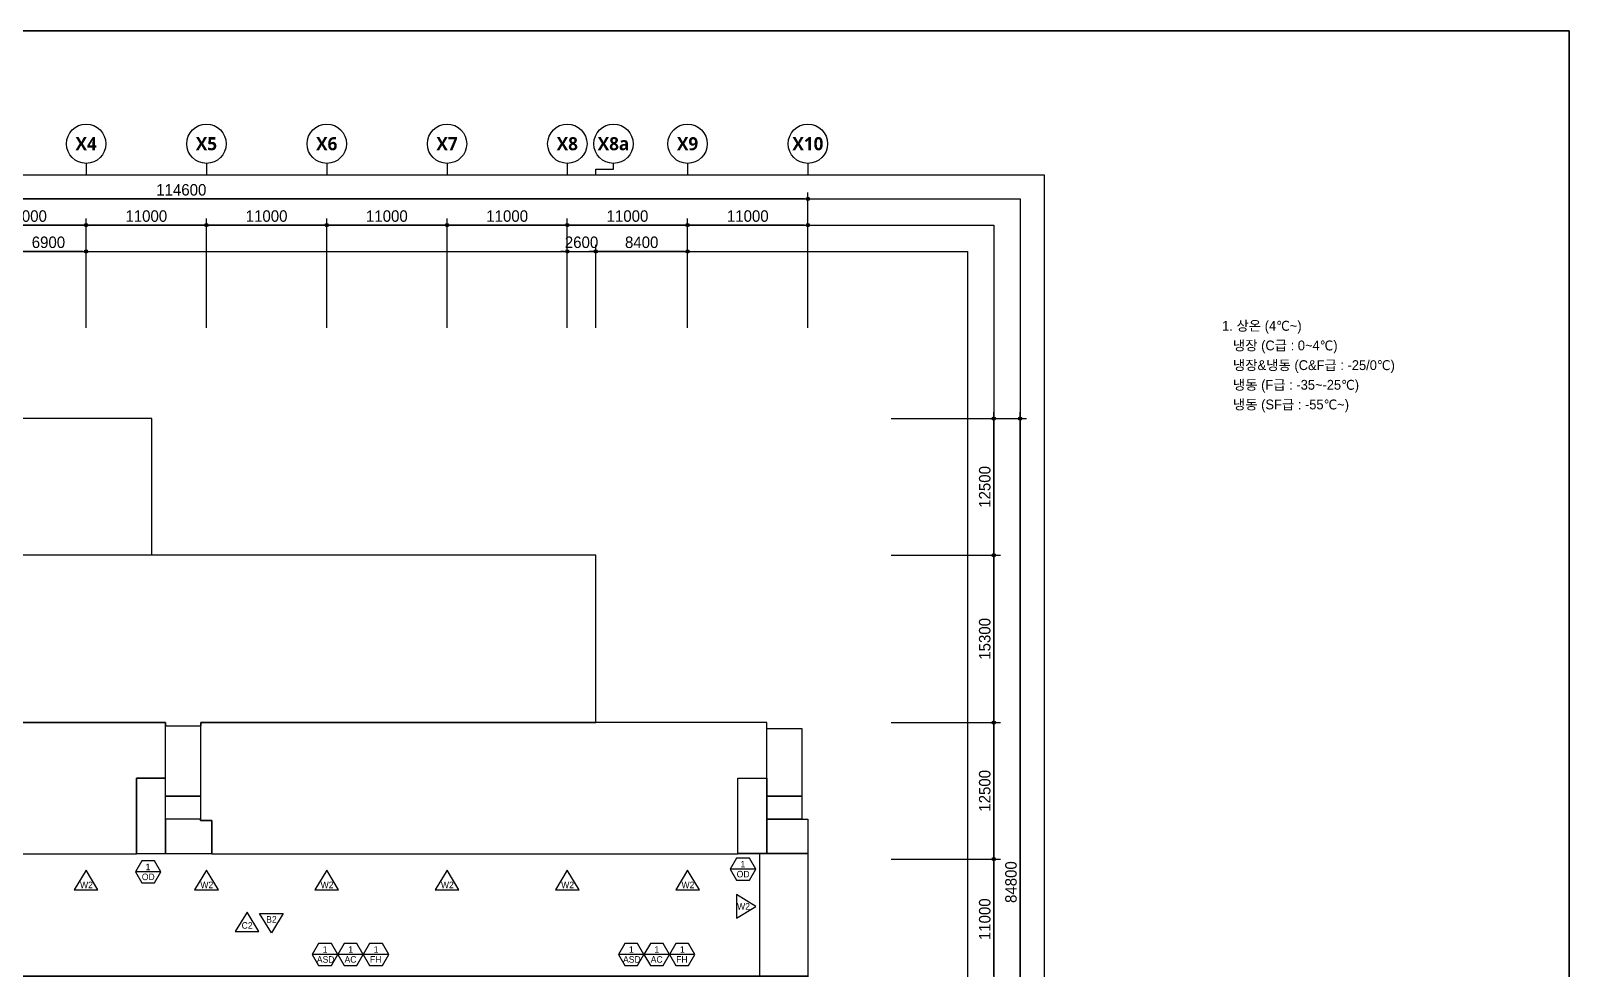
# Model space of a CAD drawing. Header units: millimetres. Extents: x 0 to 252000, y 0 to 178200.
# Drawn here: x 111317 to 252000, y 92344 to 178200 of the extents above; entities that cross this region are included whole.
import ezdxf
from ezdxf.enums import TextEntityAlignment as Align

# ---------------------------------------------------------------- set-up
doc = ezdxf.new("R2010")
doc.units = ezdxf.units.MM
doc.header["$LTSCALE"] = 400
doc.header["$MEASUREMENT"] = 0
doc.header["$PDSIZE"] = -10
doc.layers.get('0').update_dxf_attribs({"linetype": 'CONTINUOUS'})
doc.layers.get('Defpoints').update_dxf_attribs({"color": 153, "linetype": 'CONTINUOUS'})
for name, color, linetype in [('A-ANNO-TEXT1', 7, 'CONTINUOUS'), ('A-ANNO-TEXT2', 3, 'CONTINUOUS'), ('A-ST-AXIS-BUB', 7, 'CONTINUOUS'), ('A-ST-AXIS-DIM', 7, 'CONTINUOUS'), ('text', 3, 'CONTINUOUS'), ('우레탄 스프레이 150t', 6, 'CONTINUOUS')]:
    doc.layers.add(name, color=color, linetype=linetype)
doc.layers.add('Defpoint', color=161, linetype='CONTINUOUS', plot=False)
doc.layers.add('면적', color=210, linetype='CONTINUOUS', plot=False)
doc.styles.add('SH_대대리576', font='NanumGothicBold.ttf')
doc.styles.add('굴림', font='gulim.ttc')
doc.styles.add('송현플러스-돋움체', font='gulim.ttc')
doc.dimstyles.new('SHP 600', dxfattribs={"dimscale": 300, "dimtxt": 3.5, "dimasz": 1, "dimexe": 2, "dimexo": 2, "dimgap": 1, "dimtad": 1, "dimdec": 0, "dimzin": 0, "dimdsep": 46, "dimtxsty": '송현플러스-돋움체', "dimblk": 'DIMDOT', "dimcen": 0.09, "dimclrt": 3, "dimadec": 0, "dimazin": 1, "dimtfac": 1, "dimtdec": 0, "dimtix": 1, "dimtmove": 2, "dimatfit": 0, "dimldrblk": 'DIMDOT', "dimfxl": 1, "dimtolj": 1, "dimtzin": 0, "dimarcsym": 0})

# ---------------------------------------------------------------- blocks, each defined once
blk = doc.blocks.new('DIMDOT')
at = {"color": 0}
blk.add_line((-2, 0), (2, 0), dxfattribs=at)
for radius in [0.5, 0.25]:
    blk.add_circle((0, 0), radius, dxfattribs=at)
blk = doc.blocks.new('*D1912')
at = {"layer": 'A-ST-AXIS-DIM', "color": 0, "lineweight": -2}
for p, q in [((67782, 151016), (67782, 163416)), ((182382, 151016), (182382, 163416)), ((182082, 162816), (68082, 162816))]:
    blk.add_line(p, q, dxfattribs=at)
at = {"layer": 'Defpoints', "color": 0}
for p in [(67782, 162816), (67782, 150416), (182382, 150416)]:
    blk.add_point(p, dxfattribs=at)
at = {"layer": 'A-ST-AXIS-DIM', "color": 0, "linetype": 'ByBlock', "lineweight": -2, "xscale": 300, "yscale": 300, "zscale": 300, "rotation": 180}
blk.add_blockref('DIMDOT', (67782, 162816), dxfattribs=at)
at = {"layer": 'A-ST-AXIS-DIM', "color": 0, "linetype": 'ByBlock', "lineweight": -2, "xscale": 300, "yscale": 300, "zscale": 300}
blk.add_blockref('DIMDOT', (182382, 162816), dxfattribs=at)
at = {"layer": 'A-ST-AXIS-DIM', "color": 3, "insert": (125082, 163642), "char_height": 1050, "attachment_point": 5, "style": '송현플러스-돋움체'}
blk.add_mtext('\\A1;114600', dxfattribs=at)
blk = doc.blocks.new('*D1915')
at = {"layer": 'A-ST-AXIS-DIM', "color": 0, "lineweight": -2}
for p, q in [((105382, 151016), (105382, 161016)), ((116082, 160416), (105682, 160416)), ((116382, 151016), (116382, 161016))]:
    blk.add_line(p, q, dxfattribs=at)
at = {"layer": 'Defpoints', "color": 0}
for p in [(105382, 160416), (105382, 150416), (116382, 150416)]:
    blk.add_point(p, dxfattribs=at)
at = {"layer": 'A-ST-AXIS-DIM', "color": 0, "linetype": 'ByBlock', "lineweight": -2, "xscale": 300, "yscale": 300, "zscale": 300, "rotation": 180}
blk.add_blockref('DIMDOT', (105382, 160416), dxfattribs=at)
at = {"layer": 'A-ST-AXIS-DIM', "color": 0, "linetype": 'ByBlock', "lineweight": -2, "xscale": 300, "yscale": 300, "zscale": 300}
blk.add_blockref('DIMDOT', (116382, 160416), dxfattribs=at)
at = {"layer": 'A-ST-AXIS-DIM', "color": 3, "insert": (110882, 161242), "char_height": 1050, "attachment_point": 5, "style": '송현플러스-돋움체'}
blk.add_mtext('\\A1;11000', dxfattribs=at)
blk = doc.blocks.new('*D1916')
at = {"layer": 'A-ST-AXIS-DIM', "color": 0, "lineweight": -2}
for p, q in [((116382, 151016), (116382, 161016)), ((127082, 160416), (116682, 160416)), ((127382, 151016), (127382, 161016))]:
    blk.add_line(p, q, dxfattribs=at)
at = {"layer": 'Defpoints', "color": 0}
for p in [(116382, 160416), (116382, 150416), (127382, 150416)]:
    blk.add_point(p, dxfattribs=at)
at = {"layer": 'A-ST-AXIS-DIM', "color": 0, "linetype": 'ByBlock', "lineweight": -2, "xscale": 300, "yscale": 300, "zscale": 300, "rotation": 180}
blk.add_blockref('DIMDOT', (116382, 160416), dxfattribs=at)
at = {"layer": 'A-ST-AXIS-DIM', "color": 0, "linetype": 'ByBlock', "lineweight": -2, "xscale": 300, "yscale": 300, "zscale": 300}
blk.add_blockref('DIMDOT', (127382, 160416), dxfattribs=at)
at = {"layer": 'A-ST-AXIS-DIM', "color": 3, "insert": (121882, 161242), "char_height": 1050, "attachment_point": 5, "style": '송현플러스-돋움체'}
blk.add_mtext('\\A1;11000', dxfattribs=at)
blk = doc.blocks.new('*D1917')
at = {"layer": 'A-ST-AXIS-DIM', "color": 0, "lineweight": -2}
for p, q in [((127382, 151016), (127382, 161016)), ((138082, 160416), (127682, 160416)), ((138382, 151016), (138382, 161016))]:
    blk.add_line(p, q, dxfattribs=at)
at = {"layer": 'Defpoints', "color": 0}
for p in [(127382, 160416), (127382, 150416), (138382, 150416)]:
    blk.add_point(p, dxfattribs=at)
at = {"layer": 'A-ST-AXIS-DIM', "color": 0, "linetype": 'ByBlock', "lineweight": -2, "xscale": 300, "yscale": 300, "zscale": 300, "rotation": 180}
blk.add_blockref('DIMDOT', (127382, 160416), dxfattribs=at)
at = {"layer": 'A-ST-AXIS-DIM', "color": 0, "linetype": 'ByBlock', "lineweight": -2, "xscale": 300, "yscale": 300, "zscale": 300}
blk.add_blockref('DIMDOT', (138382, 160416), dxfattribs=at)
at = {"layer": 'A-ST-AXIS-DIM', "color": 3, "insert": (132882, 161242), "char_height": 1050, "attachment_point": 5, "style": '송현플러스-돋움체'}
blk.add_mtext('\\A1;11000', dxfattribs=at)
blk = doc.blocks.new('*D1918')
at = {"layer": 'A-ST-AXIS-DIM', "color": 0, "lineweight": -2}
for p, q in [((138382, 151016), (138382, 161016)), ((149082, 160416), (138682, 160416)), ((149382, 151016), (149382, 161016))]:
    blk.add_line(p, q, dxfattribs=at)
at = {"layer": 'Defpoints', "color": 0}
for p in [(138382, 160416), (138382, 150416), (149382, 150416)]:
    blk.add_point(p, dxfattribs=at)
at = {"layer": 'A-ST-AXIS-DIM', "color": 0, "linetype": 'ByBlock', "lineweight": -2, "xscale": 300, "yscale": 300, "zscale": 300, "rotation": 180}
blk.add_blockref('DIMDOT', (138382, 160416), dxfattribs=at)
at = {"layer": 'A-ST-AXIS-DIM', "color": 0, "linetype": 'ByBlock', "lineweight": -2, "xscale": 300, "yscale": 300, "zscale": 300}
blk.add_blockref('DIMDOT', (149382, 160416), dxfattribs=at)
at = {"layer": 'A-ST-AXIS-DIM', "color": 3, "insert": (143882, 161242), "char_height": 1050, "attachment_point": 5, "style": '송현플러스-돋움체'}
blk.add_mtext('\\A1;11000', dxfattribs=at)
blk = doc.blocks.new('*D1919')
at = {"layer": 'A-ST-AXIS-DIM', "color": 0, "lineweight": -2}
for p, q in [((149382, 151016), (149382, 161016)), ((160082, 160416), (149682, 160416)), ((160382, 151016), (160382, 161016))]:
    blk.add_line(p, q, dxfattribs=at)
at = {"layer": 'Defpoints', "color": 0}
for p in [(149382, 160416), (149382, 150416), (160382, 150416)]:
    blk.add_point(p, dxfattribs=at)
at = {"layer": 'A-ST-AXIS-DIM', "color": 0, "linetype": 'ByBlock', "lineweight": -2, "xscale": 300, "yscale": 300, "zscale": 300, "rotation": 180}
blk.add_blockref('DIMDOT', (149382, 160416), dxfattribs=at)
at = {"layer": 'A-ST-AXIS-DIM', "color": 0, "linetype": 'ByBlock', "lineweight": -2, "xscale": 300, "yscale": 300, "zscale": 300}
blk.add_blockref('DIMDOT', (160382, 160416), dxfattribs=at)
at = {"layer": 'A-ST-AXIS-DIM', "color": 3, "insert": (154882, 161242), "char_height": 1050, "attachment_point": 5, "style": '송현플러스-돋움체'}
blk.add_mtext('\\A1;11000', dxfattribs=at)
blk = doc.blocks.new('*D1920')
at = {"layer": 'A-ST-AXIS-DIM', "color": 0, "lineweight": -2}
for p, q in [((160382, 151016), (160382, 161016)), ((171082, 160416), (160682, 160416)), ((171382, 151016), (171382, 161016))]:
    blk.add_line(p, q, dxfattribs=at)
at = {"layer": 'Defpoints', "color": 0}
for p in [(160382, 160416), (160382, 150416), (171382, 150416)]:
    blk.add_point(p, dxfattribs=at)
at = {"layer": 'A-ST-AXIS-DIM', "color": 0, "linetype": 'ByBlock', "lineweight": -2, "xscale": 300, "yscale": 300, "zscale": 300, "rotation": 180}
blk.add_blockref('DIMDOT', (160382, 160416), dxfattribs=at)
at = {"layer": 'A-ST-AXIS-DIM', "color": 0, "linetype": 'ByBlock', "lineweight": -2, "xscale": 300, "yscale": 300, "zscale": 300}
blk.add_blockref('DIMDOT', (171382, 160416), dxfattribs=at)
at = {"layer": 'A-ST-AXIS-DIM', "color": 3, "insert": (165882, 161242), "char_height": 1050, "attachment_point": 5, "style": '송현플러스-돋움체'}
blk.add_mtext('\\A1;11000', dxfattribs=at)
blk = doc.blocks.new('*D1921')
at = {"layer": 'A-ST-AXIS-DIM', "color": 0, "lineweight": -2}
for p, q in [((171382, 151016), (171382, 161016)), ((182082, 160416), (171682, 160416)), ((182382, 151016), (182382, 161016))]:
    blk.add_line(p, q, dxfattribs=at)
at = {"layer": 'Defpoints', "color": 0}
for p in [(171382, 160416), (171382, 150416), (182382, 150416)]:
    blk.add_point(p, dxfattribs=at)
at = {"layer": 'A-ST-AXIS-DIM', "color": 0, "linetype": 'ByBlock', "lineweight": -2, "xscale": 300, "yscale": 300, "zscale": 300, "rotation": 180}
blk.add_blockref('DIMDOT', (171382, 160416), dxfattribs=at)
at = {"layer": 'A-ST-AXIS-DIM', "color": 0, "linetype": 'ByBlock', "lineweight": -2, "xscale": 300, "yscale": 300, "zscale": 300}
blk.add_blockref('DIMDOT', (182382, 160416), dxfattribs=at)
at = {"layer": 'A-ST-AXIS-DIM', "color": 3, "insert": (176882, 161242), "char_height": 1050, "attachment_point": 5, "style": '송현플러스-돋움체'}
blk.add_mtext('\\A1;11000', dxfattribs=at)
blk = doc.blocks.new('A-ST-AXIS-BUB-1')
at = {"layer": 'A-ST-AXIS-BUB'}
blk.add_line((0, 350), (0, 0), dxfattribs=at)
blk.add_circle((0, 950), 600, dxfattribs=at)
blk = doc.blocks.new('*D1923')
at = {"layer": 'A-ST-AXIS-DIM', "color": 0, "lineweight": -2}
for p, q in [((189982, 142716), (199982, 142716)), ((199382, 130516), (199382, 142416)), ((189982, 130216), (199982, 130216))]:
    blk.add_line(p, q, dxfattribs=at)
at = {"layer": 'Defpoints', "color": 0}
for p in [(189382, 142716), (199382, 142716), (189382, 130216)]:
    blk.add_point(p, dxfattribs=at)
at = {"layer": 'A-ST-AXIS-DIM', "color": 0, "linetype": 'ByBlock', "lineweight": -2, "xscale": 300, "yscale": 300, "zscale": 300}
for p, rotation in [((199382, 142716), 90), ((199382, 130216), 270)]:
    blk.add_blockref('DIMDOT', p, dxfattribs=dict(at, rotation=rotation))
at = {"layer": 'A-ST-AXIS-DIM', "color": 3, "insert": (198556, 136466), "char_height": 1050, "attachment_point": 5, "rotation": 90, "style": '송현플러스-돋움체'}
blk.add_mtext('\\A1;12500', dxfattribs=at)
blk = doc.blocks.new('*D1924')
at = {"layer": 'A-ST-AXIS-DIM', "color": 0, "lineweight": -2}
for p, q in [((189982, 130216), (199982, 130216)), ((199382, 115216), (199382, 129916)), ((189982, 114916), (199982, 114916))]:
    blk.add_line(p, q, dxfattribs=at)
at = {"layer": 'Defpoints', "color": 0}
for p in [(189382, 130216), (199382, 130216), (189382, 114916)]:
    blk.add_point(p, dxfattribs=at)
at = {"layer": 'A-ST-AXIS-DIM', "color": 0, "linetype": 'ByBlock', "lineweight": -2, "xscale": 300, "yscale": 300, "zscale": 300}
for p, rotation in [((199382, 130216), 90), ((199382, 114916), 270)]:
    blk.add_blockref('DIMDOT', p, dxfattribs=dict(at, rotation=rotation))
at = {"layer": 'A-ST-AXIS-DIM', "color": 3, "insert": (198556, 122566), "char_height": 1050, "attachment_point": 5, "rotation": 90, "style": '송현플러스-돋움체'}
blk.add_mtext('\\A1;15300', dxfattribs=at)
blk = doc.blocks.new('*D1925')
at = {"layer": 'A-ST-AXIS-DIM', "color": 0, "lineweight": -2}
for p, q in [((189982, 114916), (199982, 114916)), ((199382, 102716), (199382, 114616)), ((189982, 102416), (199982, 102416))]:
    blk.add_line(p, q, dxfattribs=at)
at = {"layer": 'Defpoints', "color": 0}
for p in [(189382, 114916), (199382, 114916), (189382, 102416)]:
    blk.add_point(p, dxfattribs=at)
at = {"layer": 'A-ST-AXIS-DIM', "color": 0, "linetype": 'ByBlock', "lineweight": -2, "xscale": 300, "yscale": 300, "zscale": 300}
for p, rotation in [((199382, 114916), 90), ((199382, 102416), 270)]:
    blk.add_blockref('DIMDOT', p, dxfattribs=dict(at, rotation=rotation))
at = {"layer": 'A-ST-AXIS-DIM', "color": 3, "insert": (198556, 108666), "char_height": 1050, "attachment_point": 5, "rotation": 90, "style": '송현플러스-돋움체'}
blk.add_mtext('\\A1;12500', dxfattribs=at)
blk = doc.blocks.new('*D1926')
at = {"layer": 'A-ST-AXIS-DIM', "color": 0, "lineweight": -2}
for p, q in [((189982, 102416), (199982, 102416)), ((199382, 91716), (199382, 102116)), ((189982, 91416), (199982, 91416))]:
    blk.add_line(p, q, dxfattribs=at)
at = {"layer": 'Defpoints', "color": 0}
for p in [(189382, 102416), (199382, 102416), (189382, 91416)]:
    blk.add_point(p, dxfattribs=at)
at = {"layer": 'A-ST-AXIS-DIM', "color": 0, "linetype": 'ByBlock', "lineweight": -2, "xscale": 300, "yscale": 300, "zscale": 300}
for p, rotation in [((199382, 102416), 90), ((199382, 91416), 270)]:
    blk.add_blockref('DIMDOT', p, dxfattribs=dict(at, rotation=rotation))
at = {"layer": 'A-ST-AXIS-DIM', "color": 3, "insert": (198556, 96916), "char_height": 1050, "attachment_point": 5, "rotation": 90, "style": '송현플러스-돋움체'}
blk.add_mtext('\\A1;11000', dxfattribs=at)
blk = doc.blocks.new('*D1930')
at = {"layer": 'A-ST-AXIS-DIM', "color": 0, "lineweight": -2}
for p, q in [((189982, 142716), (202382, 142716)), ((201782, 58216), (201782, 142416)), ((189982, 57916), (202382, 57916))]:
    blk.add_line(p, q, dxfattribs=at)
at = {"layer": 'Defpoints', "color": 0}
for p in [(189382, 142716), (201782, 142716), (189382, 57916)]:
    blk.add_point(p, dxfattribs=at)
at = {"layer": 'A-ST-AXIS-DIM', "color": 0, "linetype": 'ByBlock', "lineweight": -2, "xscale": 300, "yscale": 300, "zscale": 300}
for p, rotation in [((201782, 142716), 90), ((201782, 57916), 270)]:
    blk.add_blockref('DIMDOT', p, dxfattribs=dict(at, rotation=rotation))
at = {"layer": 'A-ST-AXIS-DIM', "color": 3, "insert": (200956, 100316), "char_height": 1050, "attachment_point": 5, "rotation": 90, "style": '송현플러스-돋움체'}
blk.add_mtext('\\A1;84800', dxfattribs=at)
blk = doc.blocks.new('*D1942')
at = {"layer": 'A-ST-AXIS-DIM', "color": 0, "lineweight": -2}
for p, q in [((109482, 151016), (109482, 158616)), ((116082, 158016), (109782, 158016)), ((116382, 151016), (116382, 158616))]:
    blk.add_line(p, q, dxfattribs=at)
at = {"layer": 'Defpoints', "color": 0}
for p in [(109482, 158016), (109482, 150416), (116382, 150416)]:
    blk.add_point(p, dxfattribs=at)
at = {"layer": 'A-ST-AXIS-DIM', "color": 0, "linetype": 'ByBlock', "lineweight": -2, "xscale": 300, "yscale": 300, "zscale": 300, "rotation": 180}
blk.add_blockref('DIMDOT', (109482, 158016), dxfattribs=at)
at = {"layer": 'A-ST-AXIS-DIM', "color": 0, "linetype": 'ByBlock', "lineweight": -2, "xscale": 300, "yscale": 300, "zscale": 300}
blk.add_blockref('DIMDOT', (116382, 158016), dxfattribs=at)
at = {"layer": 'A-ST-AXIS-DIM', "color": 3, "insert": (112932, 158842), "char_height": 1050, "attachment_point": 5, "style": '송현플러스-돋움체'}
blk.add_mtext('\\A1;6900', dxfattribs=at)
blk = doc.blocks.new('*D1943')
at = {"layer": 'A-ST-AXIS-DIM', "color": 0, "lineweight": -2}
for p, q in [((160082, 158016), (159782, 158016)), ((160382, 151016), (160382, 158616)), ((160382, 158016), (162982, 158016)), ((162982, 151016), (162982, 158616)), ((163282, 158016), (163582, 158016))]:
    blk.add_line(p, q, dxfattribs=at)
at = {"layer": 'Defpoints', "color": 0}
for p in [(162982, 158016), (160382, 150416), (162982, 150416)]:
    blk.add_point(p, dxfattribs=at)
at = {"layer": 'A-ST-AXIS-DIM', "color": 0, "linetype": 'ByBlock', "lineweight": -2, "xscale": 300, "yscale": 300, "zscale": 300}
blk.add_blockref('DIMDOT', (160382, 158016), dxfattribs=at)
at = {"layer": 'A-ST-AXIS-DIM', "color": 0, "linetype": 'ByBlock', "lineweight": -2, "xscale": 300, "yscale": 300, "zscale": 300, "rotation": 180}
blk.add_blockref('DIMDOT', (162982, 158016), dxfattribs=at)
at = {"layer": 'A-ST-AXIS-DIM', "color": 3, "insert": (161682, 158842), "char_height": 1050, "attachment_point": 5, "style": '송현플러스-돋움체'}
blk.add_mtext('\\A1;2600', dxfattribs=at)
blk = doc.blocks.new('*D1944')
at = {"layer": 'A-ST-AXIS-DIM', "color": 0, "lineweight": -2}
for p, q in [((162982, 151016), (162982, 158616)), ((171082, 158016), (163282, 158016)), ((171382, 151016), (171382, 158616))]:
    blk.add_line(p, q, dxfattribs=at)
at = {"layer": 'Defpoints', "color": 0}
for p in [(162982, 158016), (162982, 150416), (171382, 150416)]:
    blk.add_point(p, dxfattribs=at)
at = {"layer": 'A-ST-AXIS-DIM', "color": 0, "linetype": 'ByBlock', "lineweight": -2, "xscale": 300, "yscale": 300, "zscale": 300, "rotation": 180}
blk.add_blockref('DIMDOT', (162982, 158016), dxfattribs=at)
at = {"layer": 'A-ST-AXIS-DIM', "color": 0, "linetype": 'ByBlock', "lineweight": -2, "xscale": 300, "yscale": 300, "zscale": 300}
blk.add_blockref('DIMDOT', (171382, 158016), dxfattribs=at)
at = {"layer": 'A-ST-AXIS-DIM', "color": 3, "insert": (167182, 158842), "char_height": 1050, "attachment_point": 5, "style": '송현플러스-돋움체'}
blk.add_mtext('\\A1;8400', dxfattribs=at)
blk = doc.blocks.new('G$C67953E58')
at = {"layer": '면적'}
for points in [[(95200, 72300), (54600, 72300), (54600, 84800), (48600, 84800), (0, 84800), (0, 46000), (1300, 46000), (1800, 46000), (13000, 46000), (13000, 40100), (15100, 40100), (15100, 48150), (16150, 48150), (16150, 50250), (16150, 56700), (19350, 56700), (19350, 56700), (19350, 57000), (55850, 57000), (55850, 56700), (55850, 56700), (59100, 56700), (59100, 57000), (95200, 57000)], [(16150, 56700), (19350, 56700), (19350, 50250), (16150, 50250)], [(19350, 56700), (19350, 51920), (22000, 51920), (22000, 45000), (53200, 45000), (53200, 51920), (55850, 51920), (55850, 56700), (55850, 56700), (55850, 57000), (19350, 57000), (19350, 56700)], [(55850, 56700), (59050, 56700), (59050, 50250), (55850, 50250)], [(59100, 57000), (59100, 56700), (59050, 56700), (59050, 48025), (60100, 48025), (60100, 45000), (108200, 45000), (108200, 51920), (110850, 51920), (110850, 56450), (110850, 56450), (110850, 57000)], [(110850, 56450), (114050, 56450), (114050, 50250), (110850, 50250)], [(17570, 42890), (17570, 44250), (19350, 44250), (19350, 51920), (22000, 51920), (22000, 45000), (22000, 45000), (22000, 42890), (19350, 42890), (19350, 42890)], [(53200, 45025), (55850, 45025), (55850, 51920), (53200, 51920)], [(110850, 45025), (108200, 45025), (108200, 51920), (110850, 51920)], [(19350, 48150), (16150, 48150), (16150, 50250), (19350, 50250)], [(55850, 50250), (59050, 50250), (59050, 48150), (55850, 48150)], [(110850, 50250), (114050, 50250), (114050, 48150), (110850, 48150)], [(15100, 48150), (19350, 48150), (19350, 45000), (17570, 45000), (17570, 42890), (19350, 42890), (19350, 39090), (15100, 39090)], [(55850, 48150), (55850, 45025), (60100, 45025), (60100, 48025), (59050, 48025), (59050, 48150)], [(110850, 48150), (114600, 48150), (114600, 45025), (110850, 45025)], [(0, 40100), (0, 34000), (5100, 34000), (5100, 40100), (13000, 40100), (13000, 46000), (1800, 46000), (1800, 40100)], [(19350, 33800), (19350, 42890), (22000, 42890), (22000, 45000), (53200, 45000), (53200, 45025), (60100, 45025), (60100, 45000), (108200, 45000), (108200, 45025), (114600, 45025), (114600, 33800)], [(110200, 45025), (114600, 45025), (114600, 33800), (110200, 33800)], [(17570, 45000), (19350, 45000), (19350, 44250), (17570, 44250)], [(5100, 40100), (15100, 40100), (15100, 37200), (5100, 37200)], [(15100, 39090), (19350, 39090), (19350, 33800), (15100, 33800)], [(0, 34000), (0, 21700), (5100, 21700), (5100, 20400), (7300, 20400), (7300, 37200), (5100, 37200), (5100, 34000), (0, 34000)], [(7700, 17200), (7700, 20200), (7300, 20200), (7300, 37200), (15100, 37200), (15100, 17200)], [(15100, 33800), (59600, 33800), (59600, 12200), (58300, 12200), (58300, 8850), (55850, 8850), (55850, 0), (19350, 0), (19350, 10950), (15600, 10950), (15600, 11500), (15100, 11500)], [(59600, 33800), (114600, 33800), (114600, 11500), (103600, 0), (59050, 0), (59050, 8850), (59225, 8850), (59225, 11500), (59600, 11500)], [(7700, 17200), (15100, 17200), (15100, 11600), (7700, 11600), (7700, 17200)], [(58300, 8850), (59225, 8850), (59225, 11500), (59600, 11500), (59600, 12200), (58300, 12200)], [(18400, 10950), (16150, 10950), (16150, 550), (19350, 550), (19350, 6750), (18400, 6750)], [(59050, 550), (55850, 550), (55850, 8850), (59050, 8850)]]:
    blk.add_lwpolyline(points, close=True, dxfattribs=at)
blk.add_lwpolyline([(54600, 72300), (15600, 72300), (15600, 57000), (16150, 57000), (16150, 56700)], dxfattribs=at)
blk = doc.blocks.new('A$C72189b51')
at = {"layer": 'text', "color": 1}
for p, q in [((-3486, 1674, 103000), (-4069, 665, 103000)), ((-2320, 1674, 103000), (-3486, 1674, 103000)), ((-1737, 665, 103000), (-2320, 1674, 103000)), ((-1737, 665, 103000), (-4069, 665, 103000)), ((-4069, 665, 103000), (-3486, -345, 103000)), ((-2320, -345, 103000), (-1737, 665, 103000)), ((-3486, -345, 103000), (-2320, -345, 103000))]:
    blk.add_line(p, q, dxfattribs=at)

msp = doc.modelspace()

# ---------------------------------------------------------------- linework, layer by layer
at = {"color": 6, "elevation": 103000}
for points in [[(117464.6, 99622.8), (116381.8, 101398.7), (115299, 99622.8), (117464.6, 99622.8)], [(128469.1, 99622.8), (127386.3, 101398.7), (126303.5, 99622.8), (128469.1, 99622.8)], [(139464.6, 99622.8), (138381.8, 101398.7), (137299, 99622.8), (139464.6, 99622.8)], [(150464.6, 99622.8), (149381.8, 101398.7), (148299, 99622.8), (150464.6, 99622.8)], [(161464.6, 99622.8), (160381.8, 101398.7), (159299, 99622.8), (161464.6, 99622.8)], [(172464.6, 99622.8), (171381.8, 101398.7), (170299, 99622.8), (172464.6, 99622.8)], [(175855.9, 97008.6), (177631.8, 98091.3), (175855.9, 99174.1), (175855.9, 97008.6)], [(132185.4, 95802.8), (131102.7, 97578.7), (130019.9, 95802.8), (132185.4, 95802.8)], [(134411.1, 97451.8), (133328.3, 95675.9), (132245.5, 97451.8), (134411.1, 97451.8)]]:
    msp.add_lwpolyline(points, dxfattribs=at)
at = {"layer": 'A-ST-AXIS-BUB'}
msp.add_lwpolyline([(162981.8, 165016.3), (162981.8, 165541.3), (164604.7, 165541.3), (164604.7, 166066.3)], dxfattribs=at)
msp.add_circle((164604.7, 167866.3), 1800, dxfattribs=at)
at = {"layer": 'Defpoint'}
for points in [[(0, 178200), (252000, 178200), (252000, 0), (0, 0)], [(252000, 178200), (0, 178200), (0, 0), (252000, 0)], [(203981.8, 36444.9), (32781.8, 36444.9), (32781.8, 165016.3), (203981.8, 165016.3)], [(201781.8, 38644.9), (34981.8, 38644.9), (34981.8, 162816.3), (201781.8, 162816.3)], [(199381.8, 41044.9), (37381.8, 41044.9), (37381.8, 160416.3), (199381.8, 160416.3)], [(196981.8, 43444.9), (39781.8, 43444.9), (39781.8, 158016.3), (196981.8, 158016.3)]]:
    msp.add_lwpolyline(points, close=True, dxfattribs=at)
at = {"layer": 'text', "color": 1}
for p, q in [((137641.5, 94690.2, 103000), (137058.7, 93680.7, 103000)), ((138807.2, 94690.2, 103000), (137641.5, 94690.2, 103000)), ((139390, 93680.7, 103000), (138807.2, 94690.2, 103000)), ((139972.8, 94690.2, 103000), (139390, 93680.7, 103000)), ((141138.5, 94690.2, 103000), (139972.8, 94690.2, 103000)), ((141721.4, 93680.7, 103000), (141138.5, 94690.2, 103000)), ((142304.2, 94690.2, 103000), (141721.4, 93680.7, 103000)), ((143469.9, 94690.2, 103000), (142304.2, 94690.2, 103000)), ((144052.7, 93680.7, 103000), (143469.9, 94690.2, 103000)), ((165641.5, 94690.2, 103000), (165058.7, 93680.7, 103000)), ((166807.2, 94690.2, 103000), (165641.5, 94690.2, 103000)), ((167390, 93680.7, 103000), (166807.2, 94690.2, 103000)), ((167972.8, 94690.2, 103000), (167390, 93680.7, 103000)), ((169138.5, 94690.2, 103000), (167972.8, 94690.2, 103000)), ((169721.4, 93680.7, 103000), (169138.5, 94690.2, 103000)), ((170304.2, 94690.2, 103000), (169721.4, 93680.7, 103000)), ((171469.9, 94690.2, 103000), (170304.2, 94690.2, 103000)), ((172052.7, 93680.7, 103000), (171469.9, 94690.2, 103000)), ((139390, 93680.7, 103000), (137058.7, 93680.7, 103000)), ((137058.7, 93680.7, 103000), (137641.5, 92671.2, 103000)), ((138807.2, 92671.2, 103000), (139390, 93680.7, 103000)), ((141721.4, 93680.7, 103000), (139390, 93680.7, 103000)), ((139390, 93680.7, 103000), (139972.8, 92671.2, 103000)), ((141138.5, 92671.2, 103000), (141721.4, 93680.7, 103000)), ((144052.7, 93680.7, 103000), (141721.4, 93680.7, 103000)), ((141721.4, 93680.7, 103000), (142304.2, 92671.2, 103000)), ((143469.9, 92671.2, 103000), (144052.7, 93680.7, 103000)), ((167390, 93680.7, 103000), (165058.7, 93680.7, 103000)), ((165058.7, 93680.7, 103000), (165641.5, 92671.2, 103000)), ((166807.2, 92671.2, 103000), (167390, 93680.7, 103000)), ((169721.4, 93680.7, 103000), (167390, 93680.7, 103000)), ((167390, 93680.7, 103000), (167972.8, 92671.2, 103000)), ((169138.5, 92671.2, 103000), (169721.4, 93680.7, 103000)), ((172052.7, 93680.7, 103000), (169721.4, 93680.7, 103000)), ((169721.4, 93680.7, 103000), (170304.2, 92671.2, 103000)), ((171469.9, 92671.2, 103000), (172052.7, 93680.7, 103000)), ((137641.5, 92671.2, 103000), (138807.2, 92671.2, 103000)), ((139972.8, 92671.2, 103000), (141138.5, 92671.2, 103000)), ((142304.2, 92671.2, 103000), (143469.9, 92671.2, 103000)), ((165641.5, 92671.2, 103000), (166807.2, 92671.2, 103000)), ((167972.8, 92671.2, 103000), (169138.5, 92671.2, 103000)), ((170304.2, 92671.2, 103000), (171469.9, 92671.2, 103000))]:
    msp.add_line(p, q, dxfattribs=at)

# ---------------------------------------------------------------- block references
msp.add_blockref('G$C67953E58', (67781.8, 57916.3))
at = {"layer": 'A-ST-AXIS-BUB', "xscale": 3, "yscale": 3, "zscale": 3}
for p in [(116381.8, 165016.3), (127381.8, 165016.3), (138381.8, 165016.3), (149381.8, 165016.3), (160381.8, 165016.3), (171381.8, 165016.3), (182381.8, 165016.3)]:
    msp.add_blockref('A-ST-AXIS-BUB-1', p, dxfattribs=at)
at = {"layer": '우레탄 스프레이 150t'}
for p in [(124949.5, 100595.2, -103000), (179348.1, 100843.8, -103000)]:
    msp.add_blockref('A$C72189b51', p, dxfattribs=at)

# ---------------------------------------------------------------- texts
at = {"layer": 'A-ANNO-TEXT1', "style": 'SH_대대리576'}
for s, p in [('X4', (116381.8, 167866.3)), ('X5', (127381.8, 167866.3)), ('X6', (138381.8, 167866.3)), ('X7', (149381.8, 167866.3)), ('X8', (160381.8, 167866.3)), ('X8a', (164604.7, 167866.3)), ('X9', (171381.8, 167866.3)), ('X10', (182381.8, 167866.3))]:
    msp.add_text(s, height=1200, dxfattribs=at).set_placement(p, align=Align.MIDDLE_CENTER)
at = {"layer": 'A-ANNO-TEXT2', "style": '송현플러스-돋움체'}
for s, p in [('1. 상온 (4℃~)', (220260.5, 150759.9)), ('   냉장 (C급 : 0~4℃)', (220260.5, 148959.9)), ('   냉장&냉동 (C&F급 : -25/0℃)', (220260.5, 147159.9)), ('   냉동 (F급 : -35~-25℃)', (220260.5, 145359.9)), ('   냉동 (SF급 : -55℃~)', (220260.5, 143559.9))]:
    msp.add_text(s, height=900, dxfattribs=at).set_placement(p)
at = {"layer": 'text', "color": 2, "style": '굴림'}
for s, p in [('1', (121820.2, 101405.9, -103000)), ('OD', (175869, 100745, -103000)), ('1', (176218.8, 101654.5, -103000)), ('OD', (121470.4, 100496.3, -103000)), ('1', (138019.7, 93851, 103000)), ('1', (140351.1, 93851, 103000)), ('1', (142682.4, 93851, 103000)), ('1', (166019.7, 93851, 103000)), ('1', (168351.1, 93851, 103000)), ('1', (170682.4, 93851, 103000)), ('ASD', (137474.9, 92941.5, 103000)), ('AC', (140008.8, 92941.5, 103000)), ('FH', (142332.6, 92941.5, 103000)), ('ASD', (165474.9, 92941.5, 103000)), ('AC', (168008.8, 92941.5, 103000)), ('FH', (170332.6, 92941.5, 103000))]:
    msp.add_text(s, height=600, dxfattribs=at).set_placement(p)
at = {"layer": 'text', "style": '굴림'}
for s, p in [('W2', (116411, 100060.2, 103000)), ('W2', (127415.5, 100060.2, 103000)), ('W2', (138411, 100060.2, 103000)), ('W2', (149411, 100060.2, 103000)), ('W2', (160411, 100060.2, 103000)), ('W2', (171411, 100060.2, 103000)), ('B2', (133328.3, 96903.1, 103000)), ('W2', (176492, 98092.1, 103000)), ('C2', (131102.7, 96351.5, 103000))]:
    msp.add_text(s, height=600, dxfattribs=at).set_placement(p, align=Align.MIDDLE_CENTER)

# ---------------------------------------------------------------- dimensions: what is measured, and where the dimension line sits
at = {"layer": 'A-ST-AXIS-DIM'}
for base, p1, p2, picture, middle in [((67781.8, 162816.3), (182381.8, 150416.3), (67781.8, 150416.3), '*D1912', (125081.8, 163642)), ((105381.8, 160416.3), (116381.8, 150416.3), (105381.8, 150416.3), '*D1915', (110881.8, 161242)), ((116381.8, 160416.3), (127381.8, 150416.3), (116381.8, 150416.3), '*D1916', (121881.8, 161242)), ((127381.8, 160416.3), (138381.8, 150416.3), (127381.8, 150416.3), '*D1917', (132881.8, 161242)), ((138381.8, 160416.3), (149381.8, 150416.3), (138381.8, 150416.3), '*D1918', (143881.8, 161242)), ((149381.8, 160416.3), (160381.8, 150416.3), (149381.8, 150416.3), '*D1919', (154881.8, 161242)), ((160381.8, 160416.3), (171381.8, 150416.3), (160381.8, 150416.3), '*D1920', (165881.8, 161242)), ((171381.8, 160416.3), (182381.8, 150416.3), (171381.8, 150416.3), '*D1921', (176881.8, 161242))]:
    dim = msp.add_linear_dim(base=base, p1=p1, p2=p2, dimstyle='SHP 600', dxfattribs=at)
    dim.commit()
    dim.dimension.update_dxf_attribs({"geometry": picture, "text_midpoint": middle})
for base, p1, p2, angle, picture, middle in [((109481.8, 158016.3), (116381.8, 150416.3), (109481.8, 150416.3), 0, '*D1942', (112931.8, 158842)), ((162981.8, 158016.3), (160381.8, 150416.3), (162981.8, 150416.3), 180, '*D1943', (161681.8, 158842)), ((162981.8, 158016.3), (171381.8, 150416.3), (162981.8, 150416.3), 0, '*D1944', (167181.8, 158842)), ((199381.8, 142716.3), (189381.8, 130216.3), (189381.8, 142716.3), 270, '*D1923', (198556.1, 136466.3)), ((201781.8, 142716.3), (189381.8, 57916.3), (189381.8, 142716.3), 270, '*D1930', (200956.1, 100316.3)), ((199381.8, 130216.3), (189381.8, 114916.3), (189381.8, 130216.3), 270, '*D1924', (198556.1, 122566.3)), ((199381.8, 114916.3), (189381.8, 102416.3), (189381.8, 114916.3), 270, '*D1925', (198556.1, 108666.3)), ((199381.8, 102416.3), (189381.8, 91416.3), (189381.8, 102416.3), 270, '*D1926', (198556.1, 96916.3))]:
    dim = msp.add_linear_dim(base=base, p1=p1, p2=p2, angle=angle, dimstyle='SHP 600', dxfattribs=at)
    dim.commit()
    dim.dimension.update_dxf_attribs({"geometry": picture, "text_midpoint": middle})

doc.saveas('drawing.dxf')
